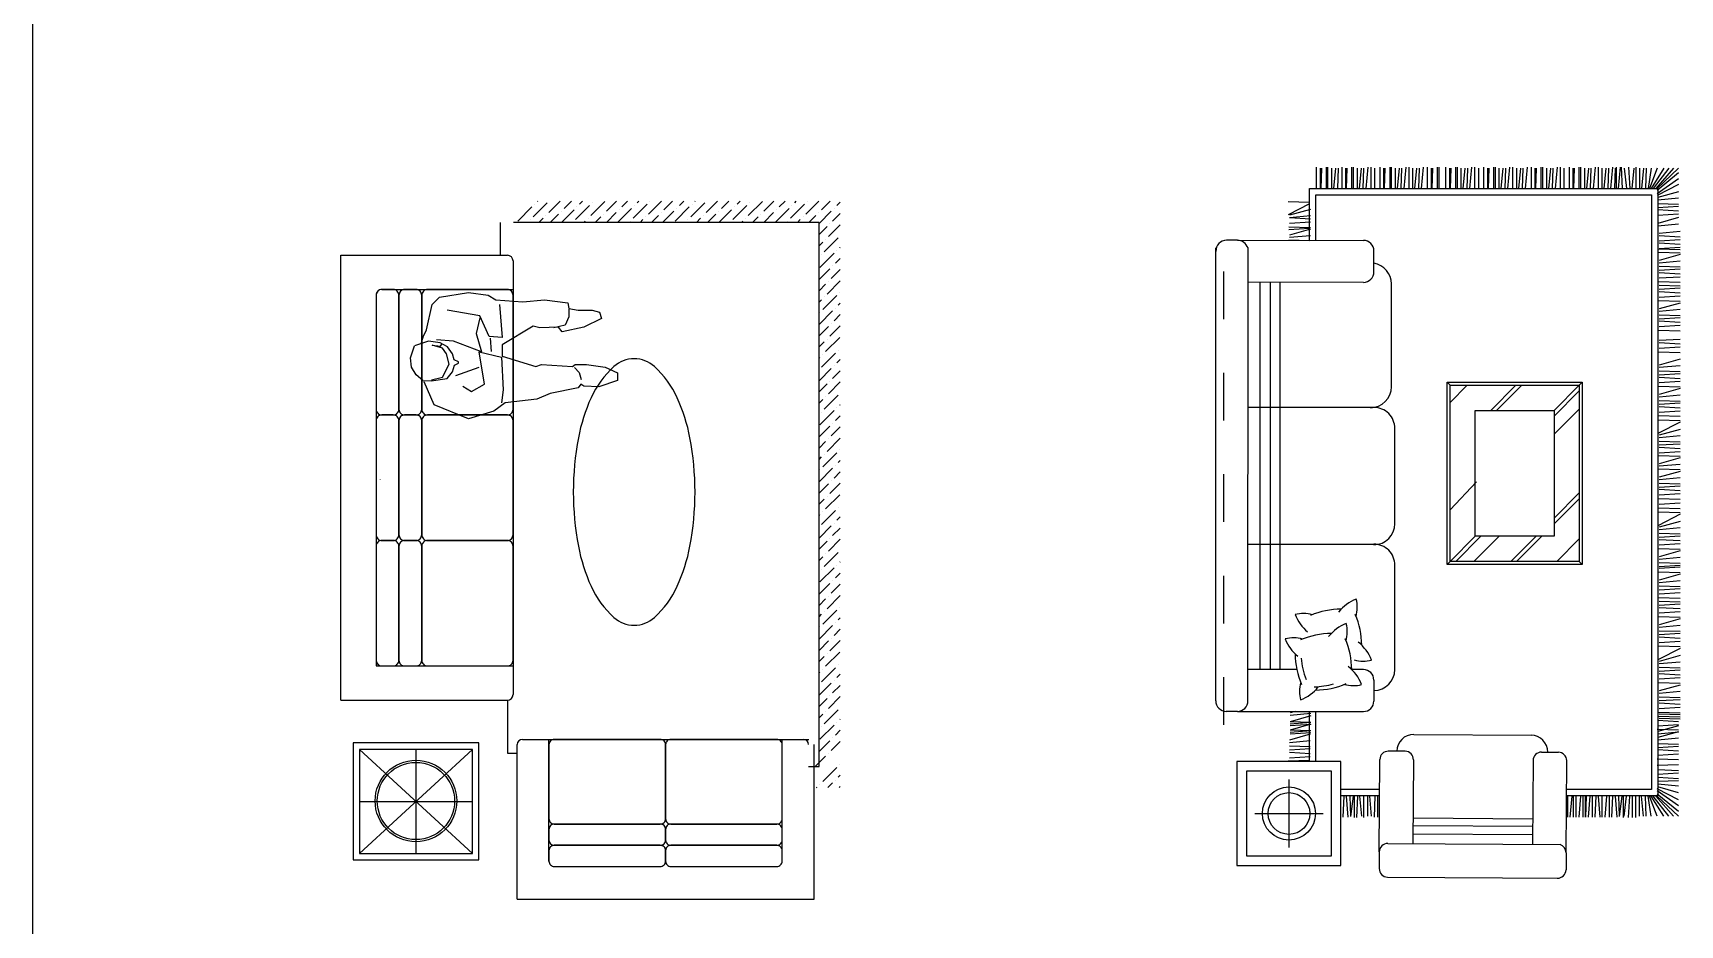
# Model space of a CAD drawing. Extents: x -42728 to 99010, y -18674 to 47645.
# Drawn here: x -38350 to -30581, y -3036 to 1175 of the extents above; entities that cross this region are included whole.
import ezdxf

# ---------------------------------------------------------------- set-up
doc = ezdxf.new("R2010")
doc.units = 0
doc.header["$LTSCALE"] = 100
doc.header["$MEASUREMENT"] = 0
doc.layers.get('0').update_dxf_attribs({"linetype": 'CONTINUOUS'})
for name, color, linetype in [('OA_FURNITURE', 7, 'CONTINUOUS'), ('PUB_TEXT', 7, 'CONTINUOUS'), ('家具', 223, 'CONTINUOUS')]:
    doc.layers.add(name, color=color, linetype=linetype)
doc.styles.add('DIM_FONT', font='SIMPLEX.shx', dxfattribs={"width": 0.6})

# ---------------------------------------------------------------- blocks, each defined once
blk = doc.blocks.new('A$C61464EE9')
at = {"layer": '家具'}
for p, q in [((473.5, 3356.2), (473.5, 3254.8)), ((491.9, 3350), (491.9, 3254.8)), ((498.1, 3350), (495, 3254.8)), ((520.4, 3356.2), (520.4, 3254.8)), ((527.7, 3356.2), (527.7, 3254.8)), ((546.1, 3350), (546.1, 3254.8)), ((564.5, 3350), (555.3, 3254.8)), ((576.8, 3350), (573.7, 3254.8)), ((594.2, 3356.2), (594.2, 3254.8)), ((612.6, 3350), (612.6, 3254.8)), ((618.7, 3350), (615.7, 3254.8)), ((641, 3356.2), (641, 3254.8)), ((648.4, 3356.2), (648.4, 3254.8)), ((666.8, 3350), (666.8, 3254.8)), ((685.1, 3350), (676, 3254.8)), ((697.4, 3350), (694.3, 3254.8)), ((716.8, 3356.2), (707.6, 3254.8)), ((731, 3356.2), (731, 3254.8)), ((749.4, 3350), (749.4, 3254.8)), ((773.5, 3356.2), (773.5, 3254.8)), ((791.9, 3350), (791.9, 3254.8)), ((798, 3350), (794.9, 3254.8)), ((820.3, 3356.2), (820.3, 3254.8)), ((827.6, 3356.2), (827.6, 3254.8)), ((846, 3350), (846, 3254.8)), ((864.4, 3350), (855.2, 3254.8)), ((876.7, 3350), (873.6, 3254.8)), ((896.1, 3356.2), (886.9, 3254.8)), ((910.2, 3356.2), (910.2, 3254.8)), ((928.6, 3350), (928.6, 3254.8)), ((947, 3350), (937.8, 3254.8)), ((959.3, 3350), (956.2, 3254.8)), ((978.7, 3356.2), (969.5, 3254.8)), ((997.6, 3356.2), (997.6, 3254.8)), ((1016, 3350), (1016, 3254.8)), ((1022.1, 3350), (1019, 3254.8)), ((1044.4, 3356.2), (1044.4, 3254.8)), ((1051.7, 3356.2), (1051.7, 3254.8)), ((1083.7, 3356.2), (1083.7, 3254.8)), ((1102.1, 3350), (1102.1, 3254.8)), ((1108.3, 3350), (1105.2, 3254.8)), ((1130.6, 3356.2), (1130.6, 3254.8)), ((1137.9, 3356.2), (1137.9, 3254.8)), ((1156.3, 3350), (1156.3, 3254.8)), ((1174.7, 3350), (1165.5, 3254.8)), ((1187, 3350), (1183.9, 3254.8)), ((1206.4, 3356.2), (1197.2, 3254.8)), ((1220.5, 3356.2), (1220.5, 3254.8)), ((1238.9, 3350), (1238.9, 3254.8)), ((1263, 3356.2), (1263, 3254.8)), ((1281.4, 3350), (1281.4, 3254.8)), ((1287.6, 3350), (1284.5, 3254.8)), ((1309.9, 3356.2), (1309.9, 3254.8)), ((1317.2, 3356.2), (1317.2, 3254.8)), ((1335.6, 3350), (1335.6, 3254.8)), ((1354, 3350), (1344.8, 3254.8)), ((1366.2, 3350), (1363.2, 3254.8)), ((1385.6, 3356.2), (1376.4, 3254.8)), ((1399.8, 3356.2), (1399.8, 3254.8)), ((1418.2, 3350), (1418.2, 3254.8)), ((1436.6, 3350), (1427.4, 3254.8)), ((1448.9, 3350), (1445.8, 3254.8)), ((1468.3, 3356.2), (1459.1, 3254.8)), ((1487.1, 3356.2), (1487.1, 3254.8)), ((1505.5, 3350), (1505.5, 3254.8)), ((1511.7, 3350), (1508.6, 3254.8)), ((1533.9, 3356.2), (1533.9, 3254.8)), ((1541.3, 3356.2), (1541.3, 3254.8)), ((1559.7, 3350), (1559.7, 3254.8)), ((1578.1, 3350), (1568.9, 3254.8)), ((1590.3, 3350), (1587.3, 3254.8)), ((1609.7, 3356.2), (1600.5, 3254.8)), ((1623.9, 3356.2), (1623.9, 3254.8)), ((1642.3, 3350), (1642.3, 3254.8)), ((1666.4, 3356.2), (1666.4, 3254.8)), ((1684.8, 3350), (1684.8, 3254.8)), ((1690.9, 3350), (1687.9, 3254.8)), ((1713.2, 3356.2), (1713.2, 3254.8)), ((1720.5, 3356.2), (1720.5, 3254.8)), ((1738.9, 3350), (1738.9, 3254.8)), ((1757.3, 3350), (1748.1, 3254.8)), ((1769.6, 3350), (1766.5, 3254.8)), ((1789, 3356.2), (1779.8, 3254.8)), ((1803.2, 3356.2), (1803.2, 3254.8)), ((1821.6, 3350), (1821.6, 3254.8)), ((1840, 3350), (1830.8, 3254.8)), ((1852.2, 3350), (1849.2, 3254.8)), ((1871.6, 3356.2), (1862.4, 3254.8)), ((1883.9, 3350), (1880.8, 3254.8)), ((1888.8, 3356.2), (1888.8, 3254.8)), ((1907.2, 3356.2), (1898, 3254.8)), ((1911.5, 3356.2), (1917.6, 3254.8)), ((1925.6, 3350), (1937.9, 3254.8)), ((1947.1, 3356.2), (1953.2, 3254.8)), ((1971.6, 3350), (1962.4, 3254.8)), ((1980.8, 3356.2), (1980.8, 3254.8)), ((1999.2, 3350), (1999.2, 3254.8)), ((2017.6, 3350), (2008.4, 3254.8)), ((2029.9, 3350), (2026.8, 3254.8)), ((2054.4, 3350), (2039.1, 3254.8)), ((2082, 3350), (2045.2, 3254.8)), ((2112.7, 3350), (2054.4, 3254.8)), ((2137.2, 3350), (2063.6, 3254.8)), ((2158.7, 3350), (2075.9, 3254.8)), ((2183.2, 3350), (2082, 3254.8)), ((2183.2, 3328.5), (2082, 3245.6)), ((2183.2, 3300.9), (2082, 3230.2)), ((2183.2, 3273.2), (2082, 3221)), ((442.8, 3189.4), (341.6, 3192.5)), ((2183.2, 3239.4), (2085.1, 3211.8)), ((2183.2, 3208.7), (2085.1, 3199.5)), ((442.8, 3182.6), (341.6, 3130.4)), ((446.3, 3155.9), (348.2, 3128.2)), ((446.3, 3125.2), (348.2, 3115.9)), ((446.3, 3109.8), (348.2, 3115.9)), ((2085.1, 3184.1), (2183.2, 3181.1)), ((2085.1, 3165.7), (2183.2, 3171.8)), ((2183.2, 3147.3), (2085.1, 3153.4)), ((2085.1, 3128.8), (2183.2, 3135)), ((2183.2, 3117.4), (2085.1, 3089.8)), ((344.7, 3061.4), (442.8, 3067.5)), ((446.3, 3069.8), (345.1, 3072.9)), ((348.2, 3091.3), (446.3, 3097.5)), ((446.3, 3062.8), (348.2, 3035.1)), ((446.3, 3032.1), (348.2, 3022.8)), ((2183.2, 3086.7), (2085.1, 3077.5)), ((2189.9, 3051.4), (2091.8, 3042.2)), ((2189.9, 3025.2), (2091.8, 3031.4)), ((0, 836.3), (0.4, 2974.2)), ((102.6, 3010.2), (50.5, 3010.3)), ((102.6, 3010.2), (696.6, 3009.8)), ((151.7, 836.2), (152.1, 2974.1)), ((344.7, 3012.2), (442.8, 3009.1)), ((746, 2861.3), (746.1, 2960.3)), ((2189.9, 2965.8), (2088.7, 2968.9)), ((2189.9, 2950), (2088.7, 2953.1)), ((2091.8, 3008.4), (2189.9, 3014.5)), ((2189.9, 2990), (2091.8, 2996.1)), ((2091.8, 2971.5), (2189.9, 2977.7)), ((2189.9, 2943), (2091.8, 2915.3)), ((2189.9, 2912.3), (2091.8, 2903)), ((2091.8, 2887.7), (2189.9, 2884.6)), ((2091.8, 2869.3), (2189.9, 2875.4)), ((35.9, 2863.4), (35.9, 2638.4)), ((696.5, 2811.8), (152, 2812.2)), ((210, 984.6), (210.2, 2812.2)), ((256.8, 2812.1), (256.6, 984.6)), ((303.2, 984.5), (303.3, 2812.1)), ((828.8, 2319), (828.9, 2804.1)), ((2189.9, 2810.9), (2088.7, 2813.9)), ((2189.9, 2850.8), (2091.8, 2857)), ((2091.8, 2832.4), (2189.9, 2838.5)), ((2091.8, 2797.8), (2189.9, 2794.8)), ((2189.9, 2721), (2088.7, 2724.1)), ((2091.8, 2779.4), (2189.9, 2785.5)), ((2189.9, 2761), (2091.8, 2767.1)), ((2091.8, 2742.5), (2189.9, 2748.7)), ((2189.9, 2714), (2091.8, 2686.3)), ((2189.9, 2683.3), (2091.8, 2674)), ((2091.8, 2658.7), (2189.9, 2655.6)), ((2091.8, 2640.2), (2189.9, 2646.4)), ((2189.9, 2581.9), (2088.7, 2584.9)), ((2189.9, 2621.8), (2091.8, 2628)), ((2091.8, 2603.4), (2189.9, 2609.5)), ((2091.8, 2538.2), (2189.9, 2544.4)), ((2189.9, 2519.8), (2091.8, 2525.9)), ((2091.8, 2501.4), (2189.9, 2507.5)), ((2189.9, 2479.8), (2088.7, 2482.9)), ((2189.9, 2449.2), (2091.8, 2421.6)), ((2189.9, 2418.5), (2091.8, 2409.3)), ((35.9, 2384.6), (35.9, 2159.6)), ((1091, 1480.4), (1091, 2340.5)), ((1091, 2340.5), (1728.9, 2340.5)), ((1105.3, 2326.3), (1091, 2340.5)), ((1714.7, 2326.3), (1728.9, 2340.5)), ((1728.9, 2340.5), (1728.9, 1480.4)), ((2091.8, 2393.9), (2189.9, 2390.9)), ((2091.8, 2375.5), (2189.9, 2381.6)), ((2189.9, 2357.1), (2091.8, 2363.2)), ((2091.8, 2338.6), (2189.9, 2344.8)), ((1186.3, 2326.3), (1105.3, 2245.2)), ((1105.3, 1494.7), (1105.3, 2326.3)), ((1105.3, 2326.3), (1714.7, 2326.3)), ((1416.1, 2326.3), (1297.3, 2207.5)), ((1443, 2326.3), (1324.2, 2207.5)), ((1519.3, 2326.3), (1519.3, 2325.1)), ((1714.7, 2326.3), (1595.9, 2207.5)), ((1714.7, 2299.4), (1595.9, 2180.6)), ((1714.7, 2326.3), (1714.7, 1494.7)), ((2189.9, 2317.1), (2088.7, 2320.2)), ((2189.9, 2310.1), (2091.8, 2282.4)), ((2189.9, 2279.4), (2091.8, 2270.1)), ((2091.8, 2254.8), (2189.9, 2251.7)), ((745.9, 2221.3), (151.9, 2221.8)), ((1224.1, 2207.5), (1595.9, 2207.5)), ((1224.1, 1613.5), (1224.1, 2207.5)), ((1714.7, 2213.8), (1595.9, 2095)), ((1595.9, 2207.5), (1595.9, 1613.5)), ((2189.9, 2178), (2088.7, 2181)), ((2091.8, 2236.3), (2189.9, 2242.5)), ((2189.9, 2217.9), (2091.8, 2224.1)), ((2091.8, 2199.5), (2189.9, 2205.6)), ((844.9, 1672.4), (844.9, 2122.3)), ((2189.9, 2158.5), (2088.7, 2161.5)), ((2189.9, 2151.7), (2088.7, 2099.5)), ((2189.9, 2117.9), (2091.8, 2090.3)), ((2189.9, 2087.2), (2091.8, 2078)), ((2091.8, 2062.6), (2189.9, 2059.5)), ((2091.8, 2044.2), (2189.9, 2050.3)), ((2189.9, 2025.7), (2091.8, 2031.9)), ((2189.9, 1990.5), (2088.7, 1993.6)), ((2091.8, 2007.3), (2189.9, 2013.4)), ((2189.9, 1983.5), (2091.8, 1955.9)), ((2189.9, 1952.8), (2091.8, 1943.6)), ((35.9, 1905.8), (35.9, 1680.8)), ((1229.6, 1870.3), (1105.3, 1737.9)), ((2189.9, 1926.4), (2088.7, 1929.5)), ((2189.9, 1919.4), (2091.8, 1891.7)), ((2189.9, 1888.6), (2091.8, 1879.4)), ((1714.7, 1817.7), (1595.9, 1698.9)), ((1714.7, 1790.8), (1595.9, 1672)), ((2189.9, 1787.2), (2088.7, 1790.3)), ((2091.8, 1864), (2189.9, 1861)), ((2091.8, 1845.6), (2189.9, 1851.8)), ((2189.9, 1827.2), (2091.8, 1833.3)), ((2091.8, 1808.7), (2189.9, 1814.9)), ((2189.9, 1743.4), (2088.7, 1746.5)), ((2189.9, 1723.9), (2088.7, 1727)), ((2189.9, 1717.1), (2088.7, 1664.9)), ((2091.8, 1764.9), (2189.9, 1771)), ((2189.9, 1683.3), (2091.8, 1655.7)), ((2189.9, 1652.6), (2091.8, 1643.4)), ((762, 1574.7), (151.9, 1575.2)), ((1224.1, 1613.5), (1105.3, 1494.7)), ((1250.9, 1613.5), (1132.1, 1494.7)), ((1336.5, 1613.5), (1217.7, 1494.7)), ((1595.9, 1613.5), (1224.1, 1613.5)), ((1510.5, 1613.5), (1391.7, 1494.7)), ((1537.3, 1613.5), (1418.5, 1494.7)), ((1714.7, 1601.4), (1608, 1494.7)), ((2189.9, 1551.2), (2088.7, 1554.3)), ((2091.8, 1628), (2189.9, 1625)), ((2091.8, 1609.6), (2189.9, 1615.7)), ((2189.9, 1591.2), (2091.8, 1597.3)), ((2091.8, 1572.7), (2189.9, 1578.9)), ((844.9, 984.7), (844.8, 1480.3)), ((1105.3, 1494.7), (1091, 1480.4)), ((1728.9, 1480.4), (1091, 1480.4)), ((1714.7, 1494.7), (1105.3, 1494.7)), ((1714.7, 1494.7), (1728.9, 1480.4)), ((2189.9, 1544.2), (2091.8, 1516.5)), ((2189.9, 1513.5), (2091.8, 1504.2)), ((2091.8, 1488.9), (2189.9, 1485.8)), ((2091.8, 1470.4), (2189.9, 1476.6)), ((35.9, 1427), (35.9, 1202)), ((2189.9, 1441), (2088.7, 1444.1)), ((2091.8, 1462.5), (2189.9, 1468.7)), ((2189.9, 1434), (2091.8, 1406.3)), ((2189.9, 1403.3), (2091.8, 1394)), ((2189.9, 1320), (2088.7, 1323.1)), ((2091.8, 1378.7), (2189.9, 1375.6)), ((2091.8, 1360.3), (2189.9, 1366.4)), ((2091.8, 1341.5), (2189.9, 1347.6)), ((2091.8, 1307), (2189.9, 1303.9)), ((2091.8, 1288.5), (2189.9, 1294.7)), ((2189.9, 1270.1), (2091.8, 1276.2)), ((2091.8, 1251.6), (2189.9, 1257.8)), ((2189.9, 1230.1), (2088.7, 1233.2)), ((2189.9, 1223.1), (2091.8, 1195.5)), ((2189.9, 1192.4), (2091.8, 1183.2)), ((2091.8, 1167.8), (2189.9, 1164.7)), ((2189.9, 1091), (2088.7, 1094.1)), ((2091.8, 1149.4), (2189.9, 1155.5)), ((2189.9, 1130.9), (2091.8, 1137.1)), ((2091.8, 1112.5), (2189.9, 1118.6)), ((2189.9, 1084.2), (2088.7, 1032)), ((2189.9, 1050.4), (2091.8, 1022.8)), ((2189.9, 1019.7), (2091.8, 1010.5)), ((35.9, 948.2), (35.9, 723.2)), ((382.2, 984.5), (151.8, 984.7)), ((696.3, 984.3), (641, 984.3)), ((745.7, 934.7), (745.7, 835.7)), ((2091.8, 995.1), (2189.9, 992)), ((2091.8, 976.7), (2189.9, 982.8)), ((2189.9, 958.2), (2091.8, 964.4)), ((2091.8, 939.8), (2189.9, 946)), ((2189.9, 918.3), (2088.7, 921.4)), ((2189.9, 911.3), (2091.8, 883.6)), ((2189.9, 880.5), (2091.8, 871.3)), ((2091.8, 856), (2189.9, 852.9)), ((102.2, 786.7), (49.5, 786.8)), ((102.2, 786.7), (696.2, 786.3)), ((374.8, 786.5), (350.8, 779.7)), ((2189.9, 779.2), (2088.7, 782.2)), ((2091.8, 837.5), (2189.9, 843.7)), ((2189.9, 819.1), (2091.8, 825.2)), ((2091.8, 800.7), (2189.9, 806.8)), ((449, 776.7), (350.8, 767.5)), ((449, 765.9), (350.8, 738.2)), ((350.8, 739), (449, 735.9)), ((449, 735.1), (350.8, 725.9)), ((350.8, 720.5), (449, 726.7)), ((449, 726.6), (350.8, 698.9)), ((350.8, 699.7), (449, 696.6)), ((2183.2, 697.7), (2082, 700.8)), ((2183.2, 737.7), (2085.1, 743.8)), ((2085.1, 719.2), (2183.2, 725.4)), ((2183.2, 719.1), (2085.1, 691.4)), ((2189.9, 759.5), (2088.7, 762.5)), ((2091.8, 774.5), (2189.9, 771.5)), ((2091.8, 754.9), (2189.9, 751.8)), ((445.5, 678.9), (347.3, 651.2)), ((445.5, 648.1), (347.3, 638.9)), ((347.3, 623.6), (445.5, 620.5)), ((449, 695.8), (350.8, 686.6)), ((350.8, 681.2), (449, 687.4)), ((933.7, 677.6), (1489.6, 674.1)), ((2183.2, 690.7), (2085.1, 663)), ((2183.2, 688.4), (2085.1, 679.2)), ((2183.2, 660), (2085.1, 650.8)), ((2085.1, 635.4), (2183.2, 632.3)), ((2085.1, 617), (2183.2, 623.1)), ((590.1, 549.8), (100.1, 549.8)), ((100.1, 549.8), (100.1, 59.8)), ((442.8, 555.3), (341.6, 552.2)), ((347.3, 605.1), (445.5, 611.3)), ((445.5, 586.7), (347.3, 592.8)), ((347.3, 568.3), (445.5, 574.4)), ((590.1, 59.8), (590.1, 549.8)), ((771.4, 124.1), (774.1, 559.7)), ((893.2, 598.5), (814, 599)), ((932.5, 558.6), (930.1, 162.6)), ((1496.8, 555.2), (1494.3, 159.2)), ((1536.7, 594.6), (1615.9, 594.1)), ((1652.5, 118.5), (1655.2, 554.2)), ((2183.2, 558.6), (2082, 561.6)), ((2183.2, 598.5), (2085.1, 604.7)), ((2085.1, 580.1), (2183.2, 586.2)), ((545.6, 505.3), (144.6, 505.3)), ((144.6, 505.3), (144.6, 104.3)), ((545.6, 104.3), (545.6, 505.3)), ((2183.2, 534.9), (2082, 531.8)), ((2085.1, 513.3), (2183.2, 507.2)), ((2183.2, 494.9), (2085.1, 488.8)), ((2085.1, 476.5), (2183.2, 470.3)), ((345.1, 465.7), (345.1, 143.9)), ((2183.2, 368.9), (2082, 421.2)), ((2183.2, 341.3), (2082, 412)), ((2183.2, 313.6), (2082, 396.6)), ((2085.1, 458), (2183.2, 461.1)), ((2183.2, 433.5), (2085.1, 442.7)), ((2183.2, 402.7), (2085.1, 430.4)), ((603.8, 387.4), (599.8, 287.4)), ((615.8, 387.4), (623.7, 287.4)), ((637.1, 292.1), (634, 387.4)), ((647.7, 387.4), (635.7, 291.4)), ((654.9, 286), (654.9, 387.4)), ((664.7, 286), (670.8, 387.4)), ((689.2, 292.1), (680, 387.4)), ((698.4, 286), (698.4, 387.4)), ((716.8, 292.1), (716.8, 387.4)), ((735.2, 292.1), (726, 387.4)), ((751, 387.4), (747.1, 287.4)), ((763, 387.4), (763, 287.4)), ((1658.6, 387.4), (1658.6, 287.4)), ((1678.7, 387.4), (1670.7, 287.4)), ((1685, 387.4), (1685, 287.4)), ((1698.3, 387.4), (1698.3, 287.4)), ((1719.9, 387.4), (1711.9, 287.4)), ((1731.9, 387.4), (1731.9, 287.4)), ((1742.4, 387.4), (1742.4, 287.4)), ((1747.8, 387.4), (1743.8, 287.4)), ((1764, 387.4), (1756, 287.4)), ((1775.9, 387.4), (1775.9, 287.4)), ((1791.9, 387.4), (1787.9, 287.4)), ((1803.9, 387.4), (1811.9, 287.4)), ((1821.7, 387.4), (1821.7, 287.4)), ((1843.3, 387.4), (1835.3, 287.4)), ((1855.3, 387.4), (1855.3, 287.4)), ((1871.3, 387.4), (1867.3, 287.4)), ((1883.3, 387.4), (1891.3, 287.4)), ((1904.6, 292.1), (1901.5, 387.4)), ((1915.2, 387.4), (1903.3, 291.4)), ((1922.4, 286), (1922.4, 387.4)), ((1925.6, 292.1), (1937.9, 387.4)), ((1947.1, 286), (1953.2, 387.4)), ((1965.9, 286), (1965.9, 387.4)), ((1980.8, 286), (1980.8, 387.4)), ((1999.2, 292.1), (1999.2, 387.4)), ((2017.6, 292.1), (2008.4, 387.4)), ((2029.9, 292.1), (2026.8, 387.4)), ((2054.4, 292.1), (2039.1, 387.4)), ((2082, 292.1), (2045.2, 387.4)), ((2112.7, 292.1), (2054.4, 387.4)), ((2137.2, 292.1), (2063.6, 387.4)), ((2158.7, 292.1), (2075.9, 387.4)), ((2183.2, 292.1), (2082, 387.4)), ((184.2, 304.8), (506, 304.8)), ((1494.9, 243), (930.6, 246.5)), ((930.8, 283.8), (1495.1, 280.3)), ((811.3, 163.4), (1623.8, 158.4)), ((930.3, 209.2), (1494.6, 205.7)), ((144.6, 104.3), (545.6, 104.3)), ((771.4, 124.1), (770.9, 44.9)), ((1652.5, 118.5), (1652, 39.3)), ((100.1, 59.8), (590.1, 59.8)), ((810.2, 5), (1622.8, 0))]:
    blk.add_line(p, q, dxfattribs=at)
for points in [[(442.9, 3254.3), (2084.5, 3254.3), (2084.5, 387.9), (1654.2, 387.9)], [(442.9, 3010), (442.9, 3254.3)], [(472.6, 3224.6), (2054.8, 3224.6), (2054.8, 417.6), (1654.4, 417.6)], [(472.6, 3010), (472.6, 3224.6)], [(442.9, 549.8), (442.9, 786.4)], [(472.6, 549.8), (472.6, 786.4)], [(773.2, 417.6), (590.1, 417.6)], [(773.1, 387.9), (590.1, 387.9)]]:
    blk.add_lwpolyline(points, dxfattribs=at)
for radius in [125.3, 98.5]:
    blk.add_circle((345.1, 304.8), radius, dxfattribs=at)
for centre, radius, start, end in [((50.5, 2960.8), 49.5, 89.95884, 183.34939), ((100, 2954.7), 55.6, 20.40022, 87.38969), ((696.6, 2960.3), 49.5, 359.95125, 89.95125), ((729.9, 2804.1), 99, 359.98918, 80.60872), ((696.5, 2861.3), 49.5, 269.95125, 359.95125), ((729.8, 2319), 99, 269.98918, 359.98918), ((745.9, 2122.3), 99, 359.98918, 89.98918), ((745.9, 1672.4), 99, 269.98918, 359.98918), ((745.8, 1477.1), 99, 359.98918, 89.98918), ((413.7, 1095.7), 153.4, 74.03175, 104.83432), ((559.3, 1315.8), 198.3, 201.21146, 230.61344), ((594.8, 895.7), 374.2, 90.43854, 113.23385), ((734.2, 1131.8), 198.3, 111.21146, 141.31209), ((314.1, 1096.3), 374.2, 0.43854, 23.23385), ((514.1, 1277.3), 153.4, 344.03175, 14.83432), ((687.3, 1016.5), 198.3, 111.21146, 141.31209), ((467.2, 1162.1), 153.4, 344.03175, 14.83432), ((366.8, 980.4), 153.4, 74.03175, 104.83432), ((512.4, 1200.5), 198.3, 201.21146, 230.61344), ((547.8, 780.4), 374.2, 90.43854, 113.23385), ((267.2, 981), 374.2, 0.43854, 23.23385), ((550.2, 956.9), 198.3, 21.21146, 52.25523), ((748.4, 1061.1), 374.2, 180.43854, 203.23385), ((764.4, 1066.7), 362.3, 184.54964, 200.80836), ((695.8, 1176.9), 153.4, 254.03175, 284.83432), ((503.3, 841.6), 198.3, 21.21146, 52.25523), ((696.2, 934.8), 49.5, 359.95125, 89.95125), ((745.9, 984.7), 99, 269.98918, 359.98918), ((548.4, 880), 153.4, 164.03175, 194.83432), ((328.4, 1025.6), 198.3, 291.21146, 321.58042), ((454.4, 1264.6), 362.3, 271.6564, 286.16629), ((467.8, 1261.7), 374.2, 270.43854, 293.23385), ((648.8, 1061.7), 153.4, 254.03175, 284.83432), ((49.5, 836.3), 49.5, 179.99294, 270.01951), ((102.2, 836.2), 49.5, 269.95884, 359.98541), ((696.2, 835.8), 49.5, 269.95125, 359.95125), ((933.2, 598.4), 79.2, 89.60816, 179.60816), ((1486.5, 594.9), 79.2, 359.60816, 89.60816), ((813.7, 559.4), 39.6, 89.64608, 179.64608), ((892.9, 558.9), 39.6, 359.64608, 89.64608), ((1536.4, 555), 39.6, 89.64608, 179.64608), ((1615.6, 554.5), 39.6, 359.64608, 89.64608), ((811, 123.8), 39.6, 89.61192, 179.6385), ((1608.1, 116.8), 44.5, 2.20765, 69.19711), ((810.5, 44.6), 39.6, 179.6385, 269.61185), ((1612.4, 39.6), 39.6, 266.24794, 359.6385)]:
    blk.add_arc(centre, radius, start, end, dxfattribs=at)
blk = doc.blocks.new('02PMAN14')
at = {"color": 0, "linetype": 'ByBlock'}
for p, q in [((-10.19, 8.41), (-8.8, 9.8)), ((-8.8, 9.8), (-3.41, 10.67)), ((-3.41, 10.67), (0.24, 10.15)), ((0.24, 10.15), (1.63, 9.28)), ((1.63, 9.28), (6.67, 8.93)), ((6.67, 8.93), (10.66, 9.28)), ((10.66, 9.28), (15.01, 8.75)), ((-11.23, 3.71), (-10.19, 8.41)), ((15.01, 8.75), (15.18, 7.71)), ((15.18, 7.71), (16.92, 7.36)), ((16.92, 7.36), (19.53, 7.36)), ((19.53, 7.36), (20.92, 7.02)), ((20.92, 7.02), (21.26, 5.8)), ((-11.93, 2.32), (-11.23, 3.71)), ((8.58, 4.41), (2.84, 0.93)), ((9.79, 4.06), (8.58, 4.41)), ((13.27, 4.23), (9.79, 4.06)), ((13.97, 3.36), (13.27, 4.23)), ((17.96, 4.23), (13.97, 3.36)), ((21.26, 5.8), (17.96, 4.23)), ((-14.19, -1.51), (-13.49, 0.75)), ((-11.93, 2.32), (-12.2, 1.33)), ((-8.24, 0.33), (-10.15, 0.85)), ((-10.15, 0.85), (-8.62, 0.68)), ((-6.19, 1.62), (-9.38, 1.84)), ((-8.62, 0.68), (-8.41, 1.05)), ((-7.55, -0.72), (-8.24, 0.33)), ((2.84, 0.93), (2.84, -1.16)), ((-14.01, -3.24), (-14.19, -1.51)), ((-8.24, -5.06), (-7.02, -2.63)), ((-7.02, -2.63), (-7.55, -0.72)), ((2.84, -1.16), (9.1, -3.07)), ((9.1, -3.07), (10.14, -2.72)), ((10.14, -2.72), (15.88, -3.07)), ((15.88, -3.07), (16.4, -2.72)), ((16.4, -2.72), (18.48, -2.72)), ((18.48, -2.72), (21.96, -3.24)), ((-13.14, -4.64), (-14.01, -3.24)), ((-11.93, -5.68), (-13.14, -4.64)), ((-9.84, -10.2), (-11.68, -5.97)), ((-10.33, -5.59), (-8.24, -5.06)), ((16.23, -3.28), (17.13, -4.18)), ((17.13, -4.18), (17.51, -5.53)), ((24.22, -5.68), (20.74, -6.9)), ((21.96, -3.24), (24.22, -4.29)), ((24.22, -4.29), (24.22, -5.68)), ((9.27, -9.16), (3.36, -9.85)), ((11.71, -8.11), (9.27, -9.16)), ((16.92, -7.07), (11.71, -8.11)), ((17.44, -6.38), (16.92, -7.07)), ((17.96, -6.72), (17.44, -6.38)), ((20.74, -6.9), (17.96, -6.72)), ((-3.41, -12.81), (-9.84, -10.2)), ((1.28, -11.42), (-3.41, -12.81)), ((3.36, -9.85), (1.28, -11.42))]:
    blk.add_line(p, q, dxfattribs=at)
for points in [[(2.32, 8.41), (2.84, 2.32), (0.41, 2.49), (-1.33, 6.32), (-7.41, 7.36)], [(15.18, 7.54), (15.18, 6.15), (14.49, 4.58), (12.4, 4.06)], [(-1.33, 5.97), (-2.02, 3.02), (-1.05, -0.36), (-6.19, 1.62)], [(0.58, 2.15), (0.76, -0.29)], [(-4.46, -6.72), (-2.89, -7.77), (-0.46, -6.38), (-1.46, -0.39), (2.67, -1.33), (3.02, -7.42), (2.67, -9.85)], [(-5.77, -4.76), (-1.44, -3.22)]]:
    blk.add_lwpolyline(points, dxfattribs=at)
at = {"color": 0, "linetype": 'ByBlock', "flags": 128}
blk.add_lwpolyline([(-11.93, -5.68), (-10.37, -5.78), (-7.4, -5.35), (-6.4, -4.06), (-6.02, -2.82), (-5.3, -2.48), (-5.3, -2.24), (-6.07, -1.86), (-6.4, -0.76), (-7.36, 0.53), (-8.69, 1.29), (-10.89, 1.62), (-13.49, 0.75)], dxfattribs=at)
blk = doc.blocks.new('*X577')
at = {"color": 0}
for p, q in [((15823.7, 8027.9), (15890, 8094.2)), ((15896.6, 8047.8), (15962.9, 8114.1)), ((15903.3, 8107.4), (15903.3, 8107.4)), ((15916.5, 8120.7), (15917.4, 8121.5)), ((15969.6, 8067.6), (16023.5, 8121.5)), ((16029.5, 8021.5), (16088.9, 8080.9)), ((16042.5, 8087.5), (16076.5, 8121.5)), ((16095.5, 8034.5), (16161.8, 8100.8)), ((16102.1, 8094.2), (16102.1, 8094.2)), ((16115.4, 8107.4), (16129.5, 8121.5)), ((16168.4, 8054.4), (16234.7, 8120.7)), ((16175.1, 8114.1), (16175.1, 8114.1)), ((16241.4, 8074.3), (16288.6, 8121.5)), ((16294.7, 8021.5), (16360.7, 8087.5)), ((16301, 8080.9), (16301, 8080.9)), ((16314.3, 8094.2), (16341.7, 8121.5)), ((16367.3, 8041.1), (16433.6, 8107.4)), ((16373.9, 8100.8), (16373.9, 8100.8)), ((16387.2, 8114.1), (16394.7, 8121.5)), ((16440.2, 8061), (16500.8, 8121.5)), ((16446.9, 8120.7), (16446.9, 8120.7)), ((16513.2, 8080.9), (16553.8, 8121.5)), ((16566.2, 8027.9), (16632.5, 8094.2)), ((16572.8, 8087.5), (16572.8, 8087.5)), ((16586.1, 8100.8), (16606.8, 8121.5)), ((16639.1, 8047.8), (16705.4, 8114.1)), ((16645.7, 8107.4), (16645.7, 8107.4)), ((16659, 8120.7), (16659.9, 8121.5)), ((16712, 8067.6), (16765.9, 8121.5)), ((16772, 8021.5), (16831.4, 8080.9)), ((16784.9, 8087.5), (16819, 8121.5)), ((16838, 8034.5), (16904.3, 8100.8)), ((16844.6, 8094.2), (16844.6, 8094.2)), ((16857.9, 8107.4), (16872, 8121.5)), ((16910.9, 8054.4), (16977.2, 8120.7)), ((16917.5, 8114.1), (16917.5, 8114.1)), ((16983.8, 8074.3), (17031.1, 8121.5)), ((17037.2, 8021.5), (17103.1, 8087.5)), ((17043.5, 8080.9), (17043.5, 8080.9)), ((17056.7, 8094.2), (17084.1, 8121.5)), ((17109.8, 8041.1), (17176.1, 8107.4)), ((17116.4, 8100.8), (17116.4, 8100.8)), ((17129.7, 8114.1), (17137.2, 8121.5)), ((17182.7, 8061), (17243.2, 8121.5)), ((17189.3, 8120.7), (17189.3, 8120.7)), ((17255.6, 8080.9), (17296.3, 8121.5)), ((17315.3, 8087.5), (17315.3, 8087.5)), ((17328.5, 8100.8), (17344.4, 8116.7)), ((15883.4, 8034.5), (15883.4, 8034.5)), ((15923.5, 8021.5), (15943, 8041.1)), ((15956.3, 8054.4), (15956.3, 8054.4)), ((15976.5, 8021.5), (16016, 8061)), ((16029.2, 8074.3), (16029.2, 8074.3)), ((16135.6, 8021.5), (16141.9, 8027.9)), ((16155.2, 8041.1), (16155.2, 8041.1)), ((16188.6, 8021.5), (16214.8, 8047.8)), ((16228.1, 8061), (16228.1, 8061)), ((16241.7, 8021.5), (16287.8, 8067.6)), ((16354.1, 8027.9), (16354.1, 8027.9)), ((16400.8, 8021.5), (16413.7, 8034.5)), ((16427, 8047.8), (16427, 8047.8)), ((16453.8, 8021.5), (16486.6, 8054.4)), ((16499.9, 8067.6), (16499.9, 8067.6)), ((16506.8, 8021.5), (16559.6, 8074.3)), ((16625.8, 8034.5), (16625.8, 8034.5)), ((16665.9, 8021.5), (16685.5, 8041.1)), ((16698.8, 8054.4), (16698.8, 8054.4)), ((16719, 8021.5), (16758.4, 8061)), ((16771.7, 8074.3), (16771.7, 8074.3)), ((16878.1, 8021.5), (16884.4, 8027.9)), ((16897.6, 8041.1), (16897.6, 8041.1)), ((16931.1, 8021.5), (16957.3, 8047.8)), ((16970.6, 8061), (16970.6, 8061)), ((16984.1, 8021.5), (17030.2, 8067.6)), ((17096.5, 8027.9), (17096.5, 8027.9)), ((17143.2, 8021.5), (17156.2, 8034.5)), ((17169.4, 8047.8), (17169.4, 8047.8)), ((17196.3, 8021.5), (17229.1, 8054.4)), ((17242.4, 8067.6), (17242.4, 8067.6)), ((17244.4, 8016.7), (17302, 8074.3)), ((17288.8, 7955), (17344.4, 8010.6)), ((17295.4, 8014.6), (17295.4, 8014.6)), ((17308.6, 8027.9), (17344.4, 8063.6)), ((17244.4, 7963.6), (17282.1, 8001.4)), ((17244.4, 7910.6), (17262.2, 7928.4)), ((17268.9, 7882), (17335.2, 7948.3)), ((17275.5, 7941.7), (17275.5, 7941.7)), ((17249, 7809.1), (17315.3, 7875.4)), ((17255.6, 7868.8), (17255.6, 7868.8)), ((17321.9, 7829), (17344.4, 7851.5)), ((17328.5, 7888.7), (17328.5, 7888.7)), ((17341.8, 7901.9), (17344.4, 7904.5)), ((17244.4, 7751.5), (17295.4, 7802.5)), ((17302, 7756.1), (17344.4, 7798.5)), ((17308.6, 7815.7), (17308.6, 7815.7)), ((17244.4, 7698.5), (17275.5, 7729.6)), ((17282.1, 7683.2), (17344.4, 7745.4)), ((17288.8, 7742.8), (17288.8, 7742.8)), ((17244.4, 7645.4), (17255.6, 7656.6)), ((17262.2, 7610.2), (17328.5, 7676.5)), ((17268.9, 7669.9), (17268.9, 7669.9)), ((17321.9, 7616.9), (17321.9, 7616.9)), ((17335.2, 7630.1), (17344.4, 7639.4)), ((17341.8, 7689.8), (17341.8, 7689.8)), ((17244.4, 7539.4), (17308.6, 7603.6)), ((17249, 7597), (17249, 7597)), ((17302, 7543.9), (17302, 7543.9)), ((17315.3, 7557.2), (17344.4, 7586.3)), ((17244.4, 7486.3), (17288.8, 7530.7)), ((17275.5, 7411.4), (17341.8, 7477.7)), ((17282.1, 7471), (17282.1, 7471)), ((17295.4, 7484.3), (17344.4, 7533.3)), ((17244.4, 7433.3), (17268.9, 7457.8)), ((17244.4, 7380.3), (17249, 7384.8)), ((17255.6, 7338.4), (17321.9, 7404.7)), ((17262.2, 7398.1), (17262.2, 7398.1)), ((17335.2, 7418), (17335.2, 7418)), ((17244.4, 7274.2), (17302, 7331.8)), ((17308.6, 7285.4), (17344.4, 7321.2)), ((17315.3, 7345.1), (17315.3, 7345.1)), ((17328.5, 7358.3), (17344.4, 7374.2)), ((17244.4, 7221.2), (17282.1, 7258.9)), ((17288.8, 7212.5), (17344.4, 7268.1)), ((17295.4, 7272.2), (17295.4, 7272.2)), ((17244.4, 7168.1), (17262.2, 7186)), ((17268.9, 7139.6), (17335.2, 7205.9)), ((17275.5, 7199.2), (17275.5, 7199.2)), ((17341.8, 7159.5), (17344.4, 7162.1)), ((17249, 7066.6), (17315.3, 7132.9)), ((17255.6, 7126.3), (17255.6, 7126.3)), ((17308.6, 7073.3), (17308.6, 7073.3)), ((17321.9, 7086.5), (17344.4, 7109)), ((17328.5, 7146.2), (17328.5, 7146.2)), ((17244.4, 7009), (17295.4, 7060)), ((17282.1, 6940.7), (17344.4, 7003)), ((17288.8, 7000.4), (17288.8, 7000.4)), ((17302, 7013.6), (17344.4, 7056)), ((17244.4, 6956), (17275.5, 6987.1)), ((17262.2, 6867.8), (17328.5, 6934.1)), ((17268.9, 6927.4), (17268.9, 6927.4)), ((17341.8, 6947.3), (17341.8, 6947.3)), ((17244.4, 6903), (17255.6, 6914.2)), ((17244.4, 6796.9), (17308.6, 6861.1)), ((17249, 6854.5), (17249, 6854.5)), ((17315.3, 6814.7), (17344.4, 6843.9)), ((17321.9, 6874.4), (17321.9, 6874.4)), ((17335.2, 6887.7), (17344.4, 6896.9)), ((17244.4, 6743.9), (17288.8, 6788.2)), ((17295.4, 6741.8), (17344.4, 6790.8)), ((17302, 6801.5), (17302, 6801.5)), ((17244.4, 6690.8), (17268.9, 6715.3)), ((17275.5, 6668.9), (17341.8, 6735.2)), ((17282.1, 6728.6), (17282.1, 6728.6)), ((17244.4, 6637.8), (17249, 6642.4)), ((17255.6, 6596), (17321.9, 6662.3)), ((17262.2, 6655.6), (17262.2, 6655.6)), ((17328.5, 6615.9), (17344.4, 6631.7)), ((17335.2, 6675.5), (17335.2, 6675.5)), ((17244.4, 6531.7), (17302, 6589.4)), ((17295.4, 6529.7), (17295.4, 6529.7)), ((17308.6, 6542.9), (17344.4, 6578.7)), ((17315.3, 6602.6), (17315.3, 6602.6)), ((17244.4, 6478.7), (17282.1, 6516.4)), ((17268.9, 6397.1), (17335.2, 6463.4)), ((17275.5, 6456.8), (17275.5, 6456.8)), ((17288.8, 6470), (17344.4, 6525.7)), ((17244.4, 6425.7), (17262.2, 6443.5)), ((17249, 6324.2), (17315.3, 6390.5)), ((17255.6, 6383.8), (17255.6, 6383.8)), ((17328.5, 6403.7), (17328.5, 6403.7)), ((17341.8, 6417), (17344.4, 6419.6)), ((17244.4, 6266.6), (17295.4, 6317.6)), ((17302, 6271.2), (17344.4, 6313.5)), ((17308.6, 6330.8), (17308.6, 6330.8)), ((17321.9, 6344.1), (17344.4, 6366.6)), ((17244.4, 6213.5), (17275.5, 6244.6)), ((17282.1, 6198.2), (17344.4, 6260.5)), ((17288.8, 6257.9), (17288.8, 6257.9)), ((17244.4, 6160.5), (17255.6, 6171.7)), ((17262.2, 6125.3), (17328.5, 6191.6)), ((17268.9, 6185), (17268.9, 6185)), ((17335.2, 6145.2), (17344.4, 6154.4)), ((17341.8, 6204.9), (17341.8, 6204.9)), ((17244.4, 6054.4), (17308.6, 6118.7)), ((17249, 6112.1), (17249, 6112.1)), ((17315.3, 6072.3), (17344.4, 6101.4)), ((17321.9, 6131.9), (17321.9, 6131.9)), ((17244.4, 6001.4), (17288.8, 6045.8)), ((17275.5, 5926.4), (17341.8, 5992.7)), ((17282.1, 5986.1), (17282.1, 5986.1)), ((17295.4, 5999.4), (17344.4, 6048.4)), ((17302, 6059), (17302, 6059)), ((17244.4, 5948.4), (17268.9, 5972.8)), ((17255.6, 5853.5), (17321.9, 5919.8)), ((17262.2, 5913.2), (17262.2, 5913.2)), ((17335.2, 5933.1), (17335.2, 5933.1)), ((17244.4, 5895.3), (17249, 5899.9)), ((17244.4, 5789.3), (17302, 5846.9)), ((17308.6, 5800.5), (17344.4, 5836.2)), ((17315.3, 5860.1), (17315.3, 5860.1)), ((17328.5, 5873.4), (17344.4, 5889.3)), ((17244.4, 5736.2), (17282.1, 5774)), ((17288.8, 5727.6), (17344.4, 5783.2)), ((17295.4, 5787.2), (17295.4, 5787.2)), ((17244.4, 5683.2), (17262.2, 5701)), ((17268.9, 5654.6), (17335.2, 5720.9)), ((17275.5, 5714.3), (17275.5, 5714.3)), ((17341.8, 5674.5), (17344.4, 5677.2)), ((17249, 5581.7), (17315.3, 5648)), ((17255.6, 5641.4), (17255.6, 5641.4)), ((17321.9, 5601.6), (17344.4, 5624.1)), ((17328.5, 5661.3), (17328.5, 5661.3)), ((17244.4, 5524.1), (17295.4, 5575.1)), ((17302, 5528.7), (17344.4, 5571.1)), ((17308.6, 5588.4), (17308.6, 5588.4)), ((17227, 5453.6), (17275.5, 5502.2)), ((17262.2, 5382.9), (17328.5, 5449.1)), ((17288.8, 5515.4), (17288.8, 5515.4)), ((17341.8, 5462.4), (17341.8, 5462.4)), ((17249, 5369.6), (17249, 5369.6)), ((17286.1, 5353.6), (17308.6, 5376.2)), ((17321.9, 5389.5), (17321.9, 5389.5)), ((17335.2, 5402.7), (17344.4, 5412)), ((17233, 5353.6), (17235.7, 5356.3)), ((17339.1, 5353.6), (17344.4, 5359))]:
    blk.add_line(p, q, dxfattribs=at)

msp = doc.modelspace()

# ---------------------------------------------------------------- linework, layer by layer
msp.add_line((-38350.17953, -8395.1209), (-38350.17953, 18878.72363))
at = {"color": 9}
for p, q in [((-36809.15889, -2698.26334), (-36277.56383, -2206.29444)), ((-36809.15889, -2206.29444), (-36277.56383, -2698.26334)), ((-36543.36136, -2698.26334), (-36543.36136, -2206.29444)), ((-36809.15889, -2451.99288), (-36279.11346, -2451.99288))]:
    msp.add_line(p, q, dxfattribs=at)
at = {"color": 4}
for points in [[(-36146.78194, 280.95076), (-36146.78194, 125.69424)], [(-34691.55598, -2286.96041), (-34642.56704, -2286.96041), (-34642.56704, 280.95076), (-36083.49939, 280.95076)]]:
    msp.add_lwpolyline(points, dxfattribs=at)
msp.add_lwpolyline([(-35801.59756, -991.88523, 0.0467567147), (-35777.67085, -1247.1898, 0.0604167027), (-35717.50313, -1436.59989, 0.1017703976), (-35609.76525, -1584.02226, 0.1863241886), (-35514.48122, -1620.80673, 0.1863241886), (-35419.19719, -1584.02226, 0.1017703976), (-35311.45931, -1436.59989, 0.0604167027), (-35251.2916, -1247.1898, 0.0467567147), (-35227.36488, -991.88523, 0.0467567147), (-35251.2916, -736.58067, 0.0604167027), (-35311.45931, -547.17057, 0.1017703976), (-35419.19719, -399.74821, 0.1863241886), (-35514.48122, -362.96373, 0.1863241886), (-35609.76525, -399.74821, 0.1017703976), (-35717.50313, -547.17057, 0.0604167027), (-35777.67085, -736.58067, 0.0467567147)], format="xyb", close=True)
msp.add_lwpolyline([(-36839.15889, -2176.29444), (-36839.15889, -2728.26334), (-36247.56383, -2728.26334), (-36247.56383, -2176.29444)], close=True)
at = {"color": 9}
msp.add_lwpolyline([(-36809.15889, -2206.29444), (-36809.15889, -2698.26334), (-36277.56383, -2698.26334), (-36277.56383, -2206.29444)], close=True, dxfattribs=at)
for radius in [192.38829, 182.38829]:
    msp.add_circle((-36543.77647, -2450.09236), radius, dxfattribs=at)
at = {"layer": 'OA_FURNITURE', "color": 7}
for p, q in [((-36898.56523, 125.69424), (-36112.41138, 125.69424)), ((-36898.56523, -1974.30576), (-36898.56523, 125.69424)), ((-36085.4883, 98.77116), (-36085.4883, -1947.38269)), ((-36731.64215, -62.7673), (-36731.64215, -1812.7673)), ((-36704.71907, -35.84423), (-36085.4883, -35.84423)), ((-36731.64215, -1812.7673), (-36085.4883, -1812.7673)), ((-36898.56523, -1974.30576), (-36112.41138, -1974.30576)), ((-36041.24296, -2159.06841), (-34691.24296, -2159.06841)), ((-35916.24296, -2734.06841), (-35916.24296, -2159.06841)), ((-34816.24296, -2734.06841), (-34816.24296, -2159.06841)), ((-36066.24296, -2914.06841), (-36066.24296, -2184.06841)), ((-34666.24296, -2914.06841), (-34666.24296, -2184.06841)), ((-36066.24296, -2914.06841), (-34666.24296, -2914.06841))]:
    msp.add_line(p, q, dxfattribs=at)
for points in [[(-36731.64215, -62.7673), (-36731.64215, -601.22884, 0.4142135624), (-36704.71907, -628.15192), (-36650.87292, -628.15192, 0.4142135624), (-36623.94984, -601.22884), (-36623.94984, -62.7673, 0.4142135624), (-36650.87292, -35.84423), (-36704.71907, -35.84423, 0.4142135624)], [(-36623.94984, -62.7673), (-36623.94984, -601.22884, 0.4142135624), (-36597.02677, -628.15192), (-36543.18061, -628.15192, 0.4142135624), (-36516.25753, -601.22884), (-36516.25753, -62.7673, 0.4142135624), (-36543.18061, -35.84423), (-36597.02677, -35.84423, 0.4142135624)], [(-36516.25753, -62.7673), (-36516.25753, -601.22884, 0.4142135624), (-36489.33446, -628.15192), (-36112.41138, -628.15192, 0.4142135624), (-36085.4883, -601.22884), (-36085.4883, -62.7673, 0.4142135624), (-36112.41138, -35.84423), (-36489.33446, -35.84423, 0.4142135624)], [(-36731.64215, -655.075), (-36731.64215, -1193.53653, 0.4142135624), (-36704.71907, -1220.45961), (-36650.87292, -1220.45961, 0.4142135624), (-36623.94984, -1193.53653), (-36623.94984, -655.075, 0.4142135624), (-36650.87292, -628.15192), (-36704.71907, -628.15192, 0.4142135624)], [(-36623.94984, -655.075), (-36623.94984, -1193.53653, 0.4142135624), (-36597.02677, -1220.45961), (-36543.18061, -1220.45961, 0.4142135624), (-36516.25753, -1193.53653), (-36516.25753, -655.075, 0.4142135624), (-36543.18061, -628.15192), (-36597.02677, -628.15192, 0.4142135624)], [(-36516.25753, -655.075), (-36516.25753, -1193.53653, 0.4142135624), (-36489.33446, -1220.45961), (-36112.41138, -1220.45961, 0.4142135624), (-36085.4883, -1193.53653), (-36085.4883, -655.075, 0.4142135624), (-36112.41138, -628.15192), (-36489.33446, -628.15192, 0.4142135624)], [(-36731.64215, -1247.38269), (-36731.64215, -1785.84423, 0.4142135624), (-36704.71907, -1812.7673), (-36650.87292, -1812.7673, 0.4142135624), (-36623.94984, -1785.84423), (-36623.94984, -1247.38269, 0.4142135624), (-36650.87292, -1220.45961), (-36704.71907, -1220.45961, 0.4142135624)], [(-36623.94984, -1247.38269), (-36623.94984, -1785.84423, 0.4142135624), (-36597.02677, -1812.7673), (-36543.18061, -1812.7673, 0.4142135624), (-36516.25753, -1785.84423), (-36516.25753, -1247.38269, 0.4142135624), (-36543.18061, -1220.45961), (-36597.02677, -1220.45961, 0.4142135624)], [(-36516.25753, -1247.38269), (-36516.25753, -1785.84423, 0.4142135624), (-36489.33446, -1812.7673), (-36112.41138, -1812.7673, 0.4142135624), (-36085.4883, -1785.84423), (-36085.4883, -1247.38269, 0.4142135624), (-36112.41138, -1220.45961), (-36489.33446, -1220.45961, 0.4142135624)], [(-35891.24296, -2559.06841), (-35391.24296, -2559.06841, 0.4142135624), (-35366.24296, -2534.06841), (-35366.24296, -2184.06841, 0.4142135624), (-35391.24296, -2159.06841), (-35891.24296, -2159.06841, 0.4142135624), (-35916.24296, -2184.06841), (-35916.24296, -2534.06841, 0.4142135624)], [(-35341.24296, -2559.06841), (-34841.24296, -2559.06841, 0.4142135624), (-34816.24296, -2534.06841), (-34816.24296, -2184.06841, 0.4142135624), (-34841.24296, -2159.06841), (-35341.24296, -2159.06841, 0.4142135624), (-35366.24296, -2184.06841), (-35366.24296, -2534.06841, 0.4142135624)], [(-35891.24296, -2659.06841), (-35391.24296, -2659.06841, 0.4142135624), (-35366.24296, -2634.06841), (-35366.24296, -2584.06841, 0.4142135624), (-35391.24296, -2559.06841), (-35891.24296, -2559.06841, 0.4142135624), (-35916.24296, -2584.06841), (-35916.24296, -2634.06841, 0.4142135624)], [(-35341.24296, -2659.06841), (-34841.24296, -2659.06841, 0.4142135624), (-34816.24296, -2634.06841), (-34816.24296, -2584.06841, 0.4142135624), (-34841.24296, -2559.06841), (-35341.24296, -2559.06841, 0.4142135624), (-35366.24296, -2584.06841), (-35366.24296, -2634.06841, 0.4142135624)], [(-35891.24296, -2759.06841), (-35391.24296, -2759.06841, 0.4142135624), (-35366.24296, -2734.06841), (-35366.24296, -2684.06841, 0.4142135624), (-35391.24296, -2659.06841), (-35891.24296, -2659.06841, 0.4142135624), (-35916.24296, -2684.06841), (-35916.24296, -2734.06841, 0.4142135624)], [(-35341.24296, -2759.06841), (-34841.24296, -2759.06841, 0.4142135624), (-34816.24296, -2734.06841), (-34816.24296, -2684.06841, 0.4142135624), (-34841.24296, -2659.06841), (-35341.24296, -2659.06841, 0.4142135624), (-35366.24296, -2684.06841), (-35366.24296, -2734.06841, 0.4142135624)]]:
    msp.add_lwpolyline(points, format="xyb", close=True, dxfattribs=at)
for centre, radius, start, end in [((-36112.41138, 98.77116), 26.92308, 0, 90), ((-36704.71907, -62.7673), 26.92308, 90, 180), ((-36704.71907, -1785.84423), 26.92308, 180, 270), ((-36112.41138, -1947.38269), 26.92308, 270, 0), ((-36041.24296, -2184.06841), 25, 90, 180)]:
    msp.add_arc(centre, radius, start, end, dxfattribs=at)
at = {"layer": 'OA_FURNITURE', "color": 3}
msp.add_arc((-34716.55598, -2184.06841), 25, 360, 90, dxfattribs=at)
at = {"layer": 'PUB_TEXT', "color": 4}
msp.add_lwpolyline([(-36112.41138, -1974.30576), (-36112.41138, -2224.54537), (-36066.24296, -2224.54537)], dxfattribs=at)

# ---------------------------------------------------------------- block references
msp.add_blockref('A$C61464EE9', (-32771.33656, -2813.95694))
at = {"color": 9}
msp.add_blockref('*X577', (-51886.97923, -7740.59177), dxfattribs=at)
at = {"color": 9, "xscale": 25.4, "yscale": 25.4, "zscale": 25.4}
msp.add_blockref('02PMAN14', (-36208.61054, -320.74375), dxfattribs=at)

# ---------------------------------------------------------------- texts
at = {"color": 7, "style": 'DIM_FONT', "width": 0.8, "flags": 9}
for tag, s in [('XSIZE', '2100'), ('YSIZE', '840')]:
    msp.add_attdef(tag, (-36711.97557, -933.77644), s, height=0.5, rotation=90, dxfattribs=at)

doc.saveas('drawing.dxf')
